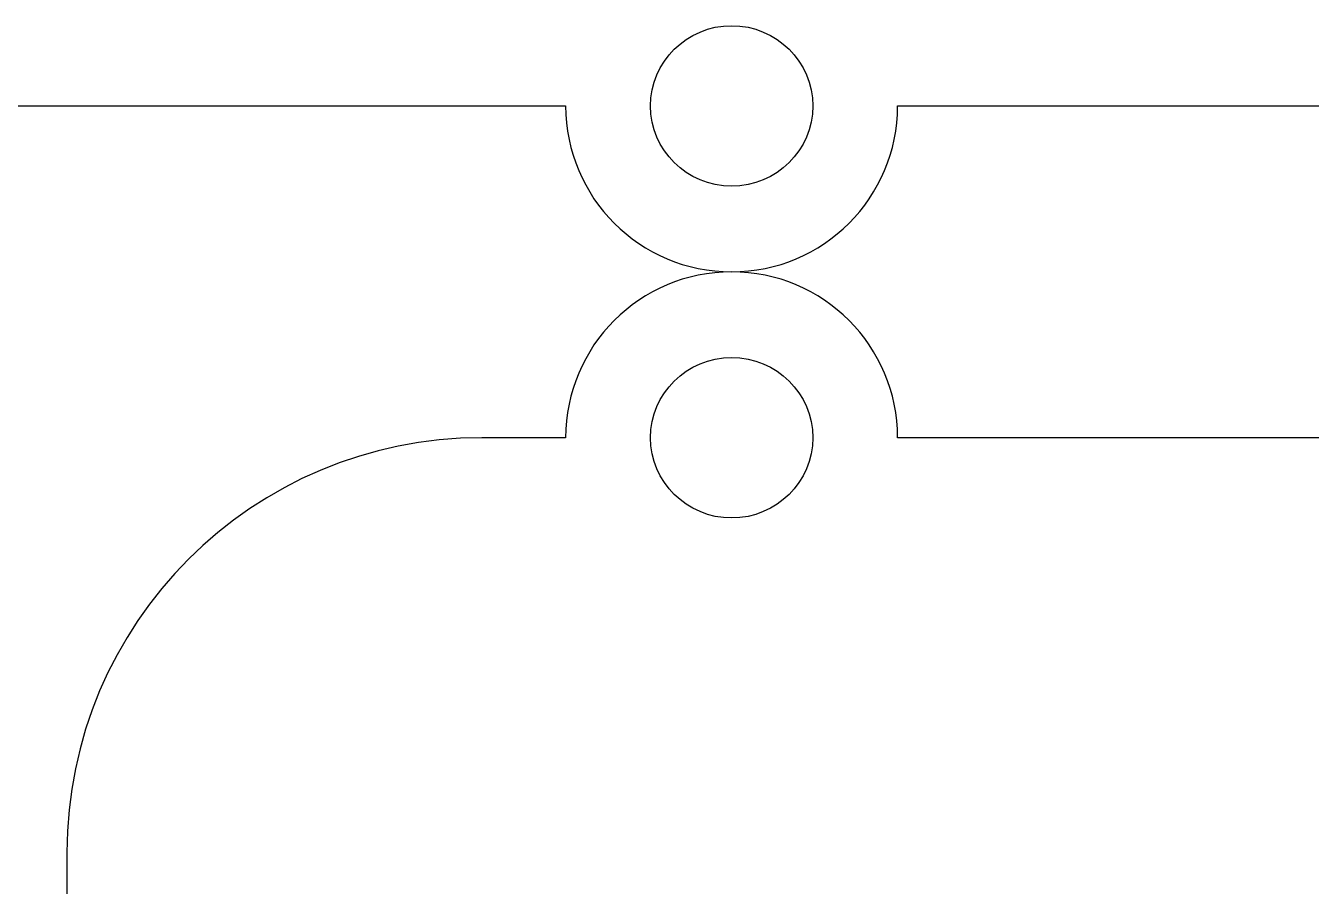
# Model space of a CAD drawing. Extents: x 1489 to 1914, y 371 to 1329.
# Drawn here: x 1613.8 to 1701.6, y 856.1 to 914.9 of the extents above; entities that cross this region are included whole.
import ezdxf

# ---------------------------------------------------------------- set-up
doc = ezdxf.new("R2010")
doc.units = 0
doc.layers.add('G0101', color=7, linetype='CONTINUOUS')

msp = doc.modelspace()

# ---------------------------------------------------------------- linework, layer by layer
at = {"layer": 'G0101', "color": 1}
for points in [[(1517.505562, 909.397977), (1650.636559, 909.397977)], [(1673.313558, 909.397977), (1734.292557, 909.397977)], [(1650.636559, 886.720478), (1644.905559, 886.720478)], [(1734.292557, 886.720478), (1673.313558, 886.720478)], [(1616.57756, 858.392479), (1616.57756, 830.009479)]]:
    msp.add_lwpolyline(points, dxfattribs=at)
for points in [[(1661.975558, 903.917977)], [(1661.975558, 881.240478)]]:
    msp.add_lwpolyline(points, close=True, dxfattribs=at)
for points in [[(1656.430559, 909.397977), (1656.430559, 912.424977), (1658.912559, 914.877977), (1661.975558, 914.877977)], [(1661.975558, 914.877977), (1665.037558, 914.877977), (1667.519558, 912.424977), (1667.519558, 909.397977)], [(1650.636559, 909.397977), (1650.636559, 903.135977), (1655.712559, 898.058978), (1661.975558, 898.058978)], [(1661.975558, 903.917977), (1658.912559, 903.917977), (1656.430559, 906.370977), (1656.430559, 909.397977)], [(1667.519558, 909.397977), (1667.519558, 906.370977), (1665.037558, 903.917977), (1661.975558, 903.917977)], [(1661.975558, 898.058978), (1668.237558, 898.058978), (1673.313558, 903.135977), (1673.313558, 909.397977)], [(1661.975558, 898.059478), (1655.712559, 898.059478), (1650.636559, 892.983478), (1650.636559, 886.720478)], [(1673.313558, 886.720478), (1673.313558, 892.983478), (1668.237558, 898.059478), (1661.975558, 898.059478)], [(1656.430559, 886.720478), (1656.430559, 889.747478), (1658.912559, 892.201478), (1661.975558, 892.201478)], [(1661.975558, 892.201478), (1665.037558, 892.201478), (1667.519558, 889.747478), (1667.519558, 886.720478)], [(1644.905559, 886.720478), (1629.260559, 886.720478), (1616.57756, 874.037478), (1616.57756, 858.392479)], [(1661.975558, 881.240478), (1658.912559, 881.240478), (1656.430559, 883.694478), (1656.430559, 886.720478)], [(1667.519558, 886.720478), (1667.519558, 883.694478), (1665.037558, 881.240478), (1661.975558, 881.240478)]]:
    msp.add_open_spline(points, degree=3, dxfattribs=at)

doc.saveas('drawing.dxf')
